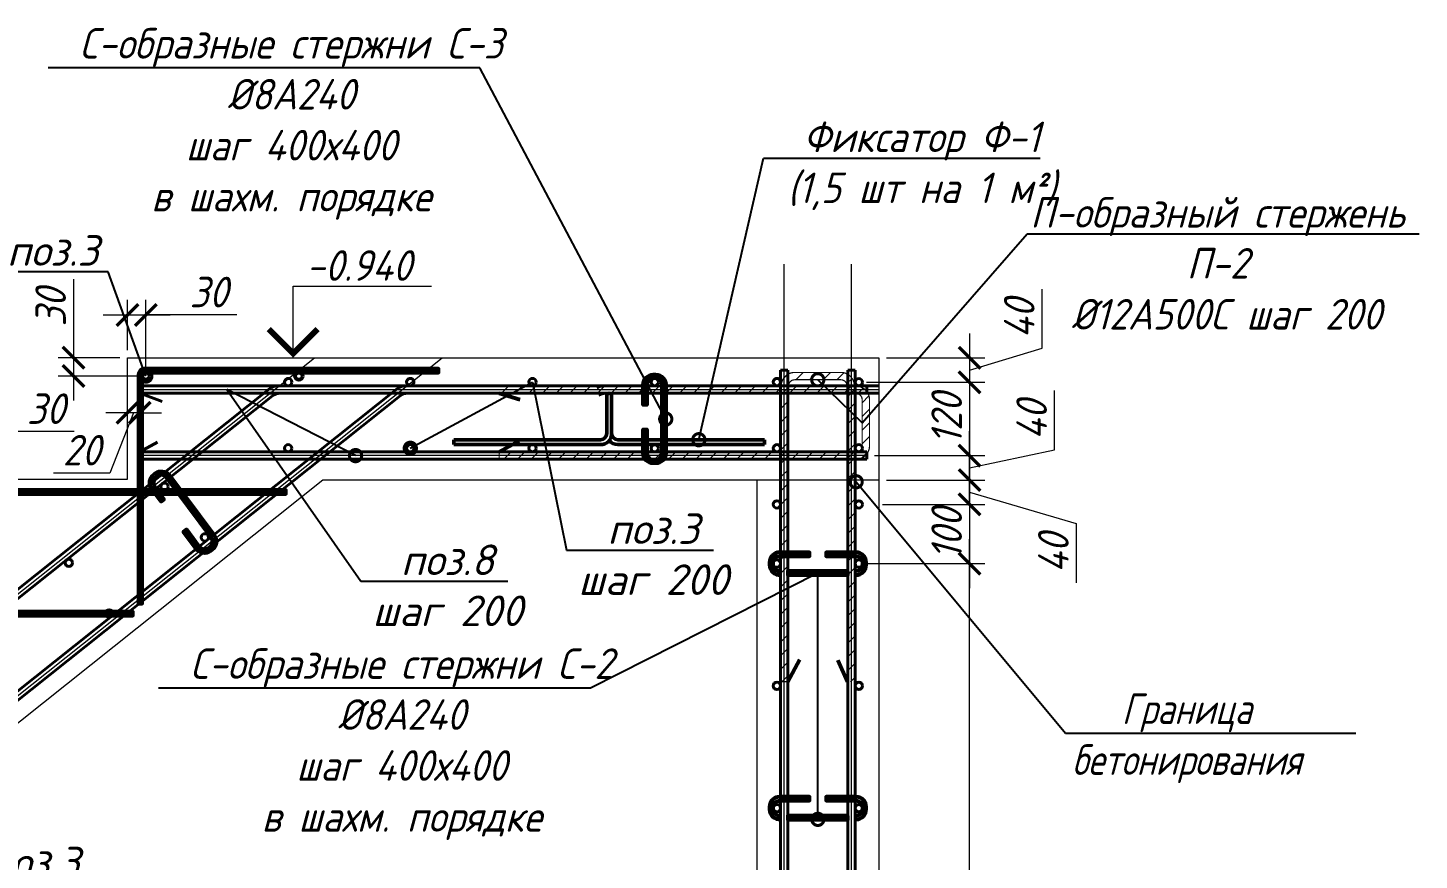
# Model space of a CAD drawing. Header units: millimetres. Extents: x 504091 to 2165846, y 135022 to 442887.
# Drawn here: x 1444310 to 1446587, y 246870 to 248232 of the extents above; entities that cross this region are included whole.
import ezdxf
from ezdxf import colors
from ezdxf.entities.mleader import LeaderData, LeaderLine
from ezdxf.math import Vec2, Vec3

# ---------------------------------------------------------------- set-up
doc = ezdxf.new("R2010")
doc.units = ezdxf.units.MM
doc.layers.get('Defpoints').update_dxf_attribs({"color": 255})
doc.layers.add('!Defpoints', color=255, linetype='Continuous', lineweight=5, plot=False)
for name, color, linetype, lineweight in [('Арматура 12', 26, 'Continuous', 50), ('К_Арматура 8', 134, 'Continuous', 50), ('КР_Арматура 12', 174, 'Continuous', 40), ('Монолит тонкий', 204, 'Continuous', 9), ('Размер', 7, 'Continuous', 13), ('размеры', 7, 'Continuous', 9), ('Размеры КР', 164, 'Continuous', 9)]:
    doc.layers.add(name, color=color, linetype=linetype, lineweight=lineweight)
doc.layers.add('Контур', color=7, linetype='Continuous')
doc.styles.add('GOST 2.304_new', font='isocpeur.ttf', dxfattribs={"width": 0.9, "oblique": 15})
doc.linetypes.add('зигзаг', pattern='A,0.00254,-5.08,[131,ltypeshp.shx,S=5.08,R=0,X=-5.08,Y=0],-10.16,[131,ltypeshp.shx,S=5.08,R=180,X=5.08,Y=0],-5.08', length=20.32254)
doc.dimstyles.new('SPDS 1_20', dxfattribs={"dimscale": 20, "dimtxt": 2.5, "dimasz": 1.77, "dimexe": 1.25, "dimexo": 0.625, "dimtad": 1, "dimdec": 0, "dimrnd": 0.001, "dimtxsty": 'GOST 2.304_new', "dimblk": 'ARCHTICK', "dimcen": 2.5, "dimdle": 2, "dimclrt": 256, "dimadec": 0, "dimazin": 2, "dimtfac": 0.75, "dimtdec": 0, "dimtmove": 1, "dimatfit": 3, "dimfxl": 0, "dimtolj": 1, "dimlwd": 9, "dimlwe": 9, "dimarcsym": 0})

# ---------------------------------------------------------------- blocks, each defined once
blk = doc.blocks.new('_DotSmall')
at = {"color": 0, "linetype": 'ByBlock', "lineweight": 35, "const_width": 0.5}
blk.add_lwpolyline([(-0.0625, 0, 1), (0.0625, 0, 1)], format="xyb", close=True, dxfattribs=at)
blk = doc.blocks.new('A$C22cdb02d')
at = {"layer": 'К_Арматура 8', "ltscale": 40}
for p, q in [((241.9, 72), (241.9, 10)), ((249.9, 72), (249.9, 10)), ((-8.1, 0), (231.9, 0)), ((-8.1, 0), (-8.1, -8)), ((-8.1, -8), (231.9, -8)), ((499.9, 0), (259.9, 0)), ((499.9, -8), (259.9, -8)), ((499.9, 0), (499.9, -8))]:
    blk.add_line(p, q, dxfattribs=at)
for centre, radius, start, end in [((245.9, 72), 4, 0, 180), ((231.9, 10), 10, 270, 0), ((231.9, 10), 18, 270, 0), ((259.9, 10), 10, 180, 270), ((259.9, 10), 18, 218.9424, 270)]:
    blk.add_arc(centre, radius, start, end, dxfattribs=at)
blk = doc.blocks.new('_ArchTick')
at = {"color": 0, "linetype": 'ByBlock', "const_width": 0.15}
blk.add_lwpolyline([(-0.5, -0.5), (0.5, 0.5)], dxfattribs=at)
blk = doc.blocks.new('*D4122')
at = {"layer": 'Defpoints', "color": 0, "lineweight": 20, "transparency": 16777216}
for p in [(1445669.7, 247355.3), (1445851, 247355.3), (1445669.7, 244955.3)]:
    blk.add_point(p, dxfattribs=at)
at = {"layer": 'Контур', "color": 0, "lineweight": 9, "transparency": 16777216}
for p, q in [((1445851, 244915.3), (1445851, 247395.3)), ((1445682.2, 247355.3), (1445876, 247355.3)), ((1445682.2, 244955.3), (1445876, 244955.3))]:
    blk.add_line(p, q, dxfattribs=at)
at = {"layer": 'Контур', "color": 0, "lineweight": 9, "transparency": 16777216, "xscale": 35.4, "yscale": 35.4, "zscale": 35.4}
for p, rotation in [((1445851, 247355.3), 90), ((1445851, 244955.3), 270)]:
    blk.add_blockref('_ArchTick', p, dxfattribs=dict(at, rotation=rotation))
at = {"layer": 'Контур', "lineweight": 20, "transparency": 16777216, "insert": (1445813.5, 246155.3), "char_height": 50, "attachment_point": 5, "rotation": 90, "style": 'GOST 2.304_new'}
blk.add_mtext('\\A1;200х12=2400', dxfattribs=at)
blk = doc.blocks.new('*D4123')
at = {"layer": 'Defpoints', "color": 0, "lineweight": 20, "transparency": 16777216}
for p in [(1445702.7, 247692.1), (1445669.7, 247652.1), (1445851, 247652.1)]:
    blk.add_point(p, dxfattribs=at)
at = {"layer": 'Размеры КР', "color": 0, "lineweight": 9, "transparency": 16777216}
for p, q in [((1445969.8, 247707.7), (1445969.8, 247804.6)), ((1445851, 247732.1), (1445851, 247612.1)), ((1445851, 247672.1), (1445969.8, 247707.7)), ((1445715.2, 247692.1), (1445876, 247692.1)), ((1445682.2, 247652.1), (1445876, 247652.1))]:
    blk.add_line(p, q, dxfattribs=at)
at = {"layer": 'Размеры КР', "color": 0, "lineweight": 9, "transparency": 16777216, "xscale": 35.4, "yscale": 35.4, "zscale": 35.4}
for p, rotation in [((1445851, 247692.1), 90), ((1445851, 247652.1), 270)]:
    blk.add_blockref('_ArchTick', p, dxfattribs=dict(at, rotation=rotation))
at = {"layer": 'Размеры КР', "lineweight": 20, "transparency": 16777216, "insert": (1445932.3, 247756.2), "char_height": 50, "attachment_point": 5, "rotation": 90, "style": 'GOST 2.304_new'}
blk.add_mtext('\\A1;40', dxfattribs=at)
blk = doc.blocks.new('*D4124')
at = {"layer": 'Defpoints', "color": 0, "lineweight": 20, "transparency": 16777216}
for p in [(1445669.7, 247652.1), (1445682.7, 247532.1), (1445851, 247532.1)]:
    blk.add_point(p, dxfattribs=at)
at = {"layer": 'Размеры КР', "color": 0, "lineweight": 9, "transparency": 16777216}
for p, q in [((1445851, 247692.1), (1445851, 247492.1)), ((1445682.2, 247652.1), (1445876, 247652.1)), ((1445695.2, 247532.1), (1445876, 247532.1))]:
    blk.add_line(p, q, dxfattribs=at)
at = {"layer": 'Размеры КР', "color": 0, "lineweight": 9, "transparency": 16777216, "xscale": 35.4, "yscale": 35.4, "zscale": 35.4}
for p, rotation in [((1445851, 247652.1), 90), ((1445851, 247532.1), 270)]:
    blk.add_blockref('_ArchTick', p, dxfattribs=dict(at, rotation=rotation))
at = {"layer": 'Размеры КР', "lineweight": 20, "transparency": 16777216, "insert": (1445813.5, 247592.1), "char_height": 50, "attachment_point": 5, "rotation": 90, "style": 'GOST 2.304_new'}
blk.add_mtext('\\A1;120', dxfattribs=at)
blk = doc.blocks.new('*D4125')
at = {"layer": 'Defpoints', "color": 0, "lineweight": 20, "transparency": 16777216}
for p in [(1445696.2, 247452.3), (1445669.7, 247355.3), (1445851, 247355.3)]:
    blk.add_point(p, dxfattribs=at)
at = {"layer": 'Размеры КР', "color": 0, "lineweight": 9, "transparency": 16777216}
for p, q in [((1445851, 247492.3), (1445851, 247315.3)), ((1445708.7, 247452.3), (1445876, 247452.3)), ((1445682.2, 247355.3), (1445876, 247355.3))]:
    blk.add_line(p, q, dxfattribs=at)
at = {"layer": 'Размеры КР', "color": 0, "lineweight": 9, "transparency": 16777216, "xscale": 35.4, "yscale": 35.4, "zscale": 35.4}
for p, rotation in [((1445851, 247452.3), 90), ((1445851, 247355.3), 270)]:
    blk.add_blockref('_ArchTick', p, dxfattribs=dict(at, rotation=rotation))
at = {"layer": 'Размеры КР', "lineweight": 20, "transparency": 16777216, "insert": (1445813.5, 247403.8), "char_height": 50, "attachment_point": 5, "rotation": 90, "style": 'GOST 2.304_new'}
blk.add_mtext('\\A1;100', dxfattribs=at)
blk = doc.blocks.new('*D4131')
at = {"layer": 'Defpoints', "color": 0, "lineweight": 20, "transparency": 16777216}
for p in [(1445776.6, 247532.1), (1445851, 247532.1), (1445702.7, 247492.1)]:
    blk.add_point(p, dxfattribs=at)
at = {"layer": 'Размеры КР', "color": 0, "lineweight": 9, "transparency": 16777216}
for p, q in [((1445990.1, 247541.8), (1445990.1, 247638.7)), ((1445851, 247452.1), (1445851, 247572.1)), ((1445851, 247512.1), (1445990.1, 247541.8)), ((1445789.1, 247532.1), (1445876, 247532.1)), ((1445715.2, 247492.1), (1445876, 247492.1))]:
    blk.add_line(p, q, dxfattribs=at)
at = {"layer": 'Размеры КР', "color": 0, "lineweight": 9, "transparency": 16777216, "xscale": 35.4, "yscale": 35.4, "zscale": 35.4}
for p, rotation in [((1445851, 247532.1), 90), ((1445851, 247492.1), 270)]:
    blk.add_blockref('_ArchTick', p, dxfattribs=dict(at, rotation=rotation))
at = {"layer": 'Размеры КР', "lineweight": 20, "transparency": 16777216, "insert": (1445952.6, 247590.2), "char_height": 50, "attachment_point": 5, "rotation": 90, "style": 'GOST 2.304_new'}
blk.add_mtext('\\A1;40', dxfattribs=at)
blk = doc.blocks.new('*D4163')
at = {"layer": 'Defpoints', "color": 0, "lineweight": 20, "transparency": 16777216}
for p in [(1444252.9, 247571.4), (1444222.9, 247493.3), (1444252.9, 247463.3)]:
    blk.add_point(p, dxfattribs=at)
at = {"layer": 'Контур', "color": 0, "lineweight": 9, "transparency": 16777216}
for p, q in [((1444222.9, 247505.8), (1444222.9, 247596.4)), ((1444252.9, 247475.8), (1444252.9, 247596.4)), ((1444182.9, 247571.4), (1444292.9, 247571.4)), ((1444385.4, 247571.4), (1444252.9, 247571.4))]:
    blk.add_line(p, q, dxfattribs=at)
at = {"layer": 'Контур', "color": 0, "lineweight": 9, "transparency": 16777216, "xscale": 35.4, "yscale": 35.4, "zscale": 35.4, "rotation": 180}
blk.add_blockref('_ArchTick', (1444222.9, 247571.4), dxfattribs=at)
at = {"layer": 'Контур', "color": 0, "lineweight": 9, "transparency": 16777216, "xscale": 35.4, "yscale": 35.4, "zscale": 35.4}
blk.add_blockref('_ArchTick', (1444252.9, 247571.4), dxfattribs=at)
at = {"layer": 'Контур', "lineweight": 20, "transparency": 16777216, "insert": (1444339.2, 247608.9), "char_height": 50, "attachment_point": 5, "style": 'GOST 2.304_new'}
blk.add_mtext('\\A1;30', dxfattribs=at)
blk = doc.blocks.new('*D4165')
at = {"layer": 'Defpoints', "color": 0, "lineweight": 20, "transparency": 16777216}
for p in [(1444502.9, 247762.3), (1444472.9, 247692.3), (1444502.9, 247662.3)]:
    blk.add_point(p, dxfattribs=at)
at = {"layer": 'Контур', "color": 0, "lineweight": 9, "transparency": 16777216}
for p, q in [((1444472.9, 247704.8), (1444472.9, 247787.3)), ((1444502.9, 247674.8), (1444502.9, 247787.3)), ((1444432.9, 247762.3), (1444542.9, 247762.3)), ((1444651.9, 247762.3), (1444502.9, 247762.3))]:
    blk.add_line(p, q, dxfattribs=at)
at = {"layer": 'Контур', "color": 0, "lineweight": 9, "transparency": 16777216, "xscale": 35.4, "yscale": 35.4, "zscale": 35.4, "rotation": 180}
blk.add_blockref('_ArchTick', (1444472.9, 247762.3), dxfattribs=at)
at = {"layer": 'Контур', "color": 0, "lineweight": 9, "transparency": 16777216, "xscale": 35.4, "yscale": 35.4, "zscale": 35.4}
blk.add_blockref('_ArchTick', (1444502.9, 247762.3), dxfattribs=at)
at = {"layer": 'Контур', "lineweight": 20, "transparency": 16777216, "insert": (1444605.7, 247799.8), "char_height": 50, "attachment_point": 5, "style": 'GOST 2.304_new'}
blk.add_mtext('\\A1;30', dxfattribs=at)
blk = doc.blocks.new('*D4166')
at = {"layer": 'Defpoints', "color": 0, "lineweight": 20, "transparency": 16777216}
for p in [(1444472.9, 247692.3), (1444384.6, 247662.3), (1444502.9, 247662.3)]:
    blk.add_point(p, dxfattribs=at)
at = {"layer": 'Контур', "color": 0, "lineweight": 9, "transparency": 16777216}
for p, q in [((1444384.6, 247820.7), (1444384.6, 247692.3)), ((1444384.6, 247732.3), (1444384.6, 247622.3)), ((1444460.4, 247692.3), (1444359.6, 247692.3)), ((1444490.4, 247662.3), (1444359.6, 247662.3))]:
    blk.add_line(p, q, dxfattribs=at)
at = {"layer": 'Контур', "color": 0, "lineweight": 9, "transparency": 16777216, "xscale": 35.4, "yscale": 35.4, "zscale": 35.4}
for p, rotation in [((1444384.6, 247692.3), 90), ((1444384.6, 247662.3), 270)]:
    blk.add_blockref('_ArchTick', p, dxfattribs=dict(at, rotation=rotation))
at = {"layer": 'Контур', "lineweight": 20, "transparency": 16777216, "insert": (1444347.1, 247774.5), "char_height": 50, "attachment_point": 5, "rotation": 90, "style": 'GOST 2.304_new'}
blk.add_mtext('\\A1;30', dxfattribs=at)
blk = doc.blocks.new('*D4174')
at = {"layer": 'Defpoints', "color": 0, "lineweight": 20, "transparency": 16777216}
for p in [(1445747.1, 247492.1), (1445747.1, 247452.3), (1445851, 247452.3)]:
    blk.add_point(p, dxfattribs=at)
at = {"layer": 'Размеры КР', "color": 0, "lineweight": 9, "transparency": 16777216}
for p, q in [((1445851, 247532.1), (1445851, 247412.3)), ((1445759.6, 247492.1), (1445876, 247492.1)), ((1445759.6, 247452.3), (1445876, 247452.3)), ((1445851, 247472.2), (1446025.6, 247420.8)), ((1446025.6, 247420.8), (1446025.6, 247323.9))]:
    blk.add_line(p, q, dxfattribs=at)
at = {"layer": 'Размеры КР', "color": 0, "lineweight": 9, "transparency": 16777216, "xscale": 35.4, "yscale": 35.4, "zscale": 35.4}
for p, rotation in [((1445851, 247492.1), 90), ((1445851, 247452.3), 270)]:
    blk.add_blockref('_ArchTick', p, dxfattribs=dict(at, rotation=rotation))
at = {"layer": 'Размеры КР', "lineweight": 20, "transparency": 16777216, "insert": (1445988.1, 247372.3), "char_height": 50, "attachment_point": 5, "rotation": 90, "style": 'GOST 2.304_new'}
blk.add_mtext('\\A1;40', dxfattribs=at)
blk = doc.blocks.new('*D5082')
at = {"layer": 'Defpoints', "color": 0, "lineweight": 20, "transparency": 16777216}
for p in [(1444472.9, 247602.3), (1444472.9, 247534), (1444492.9, 247535.4)]:
    blk.add_point(p, dxfattribs=at)
at = {"layer": 'Размеры КР', "color": 0, "lineweight": 9, "transparency": 16777216}
for p, q in [((1444472.9, 247546.5), (1444472.9, 247627.3)), ((1444492.9, 247547.9), (1444492.9, 247627.3)), ((1444472.9, 247602.3), (1444437.5, 247602.3)), ((1444482.9, 247602.3), (1444444, 247503.5)), ((1444492.9, 247602.3), (1444472.9, 247602.3)), ((1444492.9, 247602.3), (1444472.9, 247602.3)), ((1444492.9, 247602.3), (1444528.3, 247602.3)), ((1444444, 247503.5), (1444351.6, 247503.5))]:
    blk.add_line(p, q, dxfattribs=at)
at = {"layer": 'Размеры КР', "color": 0, "lineweight": 9, "transparency": 16777216, "xscale": 35.4, "yscale": 35.4, "zscale": 35.4}
blk.add_blockref('_ArchTick', (1444472.9, 247602.3), dxfattribs=at)
at = {"layer": 'Размеры КР', "color": 0, "lineweight": 9, "transparency": 16777216, "xscale": 35.4, "yscale": 35.4, "zscale": 35.4, "rotation": 180}
blk.add_blockref('_ArchTick', (1444492.9, 247602.3), dxfattribs=at)
at = {"layer": 'Размеры КР', "lineweight": 20, "transparency": 16777216, "insert": (1444397.8, 247541), "char_height": 50, "attachment_point": 5, "style": 'GOST 2.304_new'}
blk.add_mtext('\\A1;20', dxfattribs=at)

msp = doc.modelspace()

# ---------------------------------------------------------------- hatches: boundary and pattern name
at = {"layer": 'Размер', "lineweight": 13, "transparency": 33554687}
h = msp.add_hatch(dxfattribs=at)
h.set_pattern_fill('ANSI31', color=256, scale=5)
h.set_pattern_definition([(45, (281771.641, 17156.76), (-11.22532015, 11.22532015), [])])
edge = h.paths.add_edge_path()
edge.add_line((1445640.4744, 247668.2077), (1445564.6792, 247668.2077))
edge.add_arc((1445564.6792, 247646.3077), 21.9, 90, 180)
edge.add_line((1445542.7792, 247646.3077), (1445541.4366, 247162.1056))
edge.add_line((1445541.4366, 247162.1056), (1445553.4366, 247162.0784))
edge.add_line((1445553.4366, 247162.0784), (1445554.7792, 247646.3077))
edge.add_arc((1445564.6792, 247646.3077), 9.9, 90, 180, ccw=False)
edge.add_line((1445564.6792, 247656.2077), (1445640.4744, 247656.2077))
edge.add_arc((1445640.4744, 247646.3077), 9.9, 0, 90, ccw=False)
edge.add_line((1445650.3744, 247646.3077), (1445651.4366, 247162.1076))
edge.add_line((1445651.4366, 247162.1076), (1445663.4366, 247162.1053))
edge.add_line((1445663.4366, 247162.1053), (1445662.3744, 247646.3077))
edge.add_arc((1445640.4744, 247646.3077), 21.9, 0, 90)
h = msp.add_hatch(dxfattribs=at)
h.set_pattern_fill('ANSI31', color=256, scale=5)
h.set_pattern_definition([(45, (283460.251, 17374.76), (-11.22532015, 11.22532015), [])])
edge = h.paths.add_edge_path()
edge.add_line((1445081.1051, 247645.8389), (1445665.3072, 247645.7119))
edge.add_arc((1445665.3072, 247623.8119), 21.9, 360, 450, ccw=False)
edge.add_line((1445687.2072, 247623.8119), (1445687.2072, 247548.0167))
edge.add_arc((1445665.3072, 247548.0167), 21.9, 270, 360, ccw=False)
edge.add_line((1445665.3072, 247526.1167), (1445081.1051, 247526.1167))
edge.add_line((1445081.1051, 247526.1167), (1445081.1051, 247538.1167))
edge.add_line((1445081.1051, 247538.1167), (1445665.3072, 247538.1167))
edge.add_arc((1445665.3072, 247548.0167), 9.9, 270, 360)
edge.add_line((1445675.2072, 247548.0167), (1445675.2072, 247623.8119))
edge.add_arc((1445665.3072, 247623.8119), 9.9, 360, 450)
edge.add_line((1445665.3072, 247633.7119), (1445081.1051, 247633.8389))
edge.add_line((1445081.1051, 247633.8389), (1445081.1051, 247645.8389))

# ---------------------------------------------------------------- linework, layer by layer
at = {"layer": '!Defpoints', "lineweight": 15, "ltscale": 100}
for p, q in [((1445547.6961, 244662.0963), (1445547.6961, 247845.2994)), ((1445657.6961, 244662.0963), (1445657.6961, 247845.2994)), ((1441482.8223, 244902.2994), (1444987.8474, 247692.2994)), ((1444492.9084, 247640.1167), (1445702.6961, 247640.1167)), ((1445682.6961, 247532.1167), (1444492.9084, 247532.1167))]:
    msp.add_line(p, q, dxfattribs=at)
msp.add_lwpolyline([(1441243.9084, 244639.5813, 0.414213562), (1441267.9084, 244663.5813), (1441267.9084, 244897.3848), (1444779.1076, 247692.2994)], format="xyb", dxfattribs=at)
at = {"layer": 'Арматура 12', "lineweight": 53, "ltscale": 20}
for p, q in [((1445081.1051, 247634.1167), (1445114.9563, 247624.0424)), ((1445081.1051, 247538.1167), (1445113.7111, 247556.1072)), ((1445553.4366, 247162.0786), (1445573.4141, 247198.2687)), ((1445651.4366, 247162.1053), (1445635.1727, 247197.1222))]:
    msp.add_line(p, q, dxfattribs=at)
for points in [[(1444502.9084, 247668.2994), (1444981.782, 247668.2994), (1444981.782, 247674.2994), (1444500.9084, 247674.2994, 0.414213562), (1444490.9084, 247664.2994), (1444490.9084, 247289.9764), (1444496.9084, 247289.9764), (1444496.9084, 247662.2994)], [(1445347.5369, 247646.1167, 0.47562841), (1445337.2335, 247658.6341), (1445333.3882, 247658.6341, 0.414213562), (1445322.8882, 247648.1341), (1445322.8882, 247615.0937), (1445316.8882, 247615.0937), (1445316.8882, 247648.1341, -0.414213562), (1445333.3882, 247664.6341), (1445337.2335, 247664.6341, -0.450483028), (1445353.6272, 247646.1167, -0.242110317)], [(1445353.7335, 247537.7303), (1445353.7335, 247535.9741, -0.414213562), (1445337.2335, 247519.4741), (1445333.3882, 247519.4741, -0.414213562), (1445316.8882, 247535.9741), (1445316.8882, 247574.904), (1445322.8882, 247574.904), (1445322.8882, 247535.9741, 0.414213562), (1445333.3882, 247525.4741), (1445337.2335, 247525.4741, 0.414213562), (1445347.7335, 247535.9741), (1445347.7335, 247537.7303)], [(1444535.8827, 247497.3974, 0.385584486), (1444522.4837, 247498.3127), (1444519.3993, 247496.0165, 0.414213562), (1444517.2472, 247481.324), (1444532.5831, 247460.4767), (1444527.7703, 247456.8937), (1444512.4344, 247477.7411, -0.414213562), (1444515.8163, 247500.8292), (1444518.9007, 247503.1255, -0.394921318), (1444540.6924, 247500.9844, -0.242110317)], [(1444252.9084, 247469.2994), (1444731.782, 247469.2994), (1444731.782, 247475.2994), (1444250.9084, 247475.2994, 0.414213562), (1444240.9084, 247465.2994), (1444240.9084, 247090.9764), (1444246.9084, 247090.9764), (1444246.9084, 247463.2994)], [(1444613.8102, 247402.7771), (1444614.8589, 247401.3685, -0.414213562), (1444611.477, 247378.2803), (1444608.3926, 247375.9841, -0.414213562), (1444585.3044, 247379.366), (1444564.4912, 247407.4835), (1444569.3039, 247411.0665), (1444590.1172, 247382.949, 0.414213562), (1444604.8096, 247380.7968), (1444607.894, 247383.0931, 0.414213562), (1444610.0462, 247397.7855), (1444608.9975, 247399.1942)], [(1445541.6961, 247342.9824, -0.460305877), (1445529.6961, 247353.3767), (1445529.6961, 247357.222, -0.414213562), (1445540.1961, 247367.722), (1445589.1117, 247367.722), (1445589.1117, 247373.722), (1445540.1961, 247373.722, 0.414213562), (1445523.6961, 247357.222), (1445523.6961, 247353.3767, 0.441038441), (1445541.6961, 247336.928, 0.242110317)], [(1445663.6961, 247336.8767), (1445665.1961, 247336.8767, 0.414213562), (1445681.6961, 247353.3767), (1445681.6961, 247357.222, 0.414213562), (1445665.1961, 247373.722), (1445616.2662, 247373.722), (1445616.2662, 247367.722), (1445665.1961, 247367.722, -0.414213562), (1445675.6961, 247357.222), (1445675.6961, 247353.3767, -0.414213562), (1445665.1961, 247342.8767), (1445663.6961, 247342.8767)], [(1444002.9084, 247270.2994), (1444481.782, 247270.2994), (1444481.782, 247276.2994), (1444000.9084, 247276.2994, 0.414213562), (1443990.9084, 247266.2994), (1443990.9084, 246891.9764), (1443996.9084, 246891.9764), (1443996.9084, 247264.2994)], [(1445541.6961, 246942.9824, -0.460305877), (1445529.6961, 246953.3767), (1445529.6961, 246957.222, -0.414213562), (1445540.1961, 246967.722), (1445589.1117, 246967.722), (1445589.1117, 246973.722), (1445540.1961, 246973.722, 0.414213562), (1445523.6961, 246957.222), (1445523.6961, 246953.3767, 0.441038441), (1445541.6961, 246936.928, 0.242110317)], [(1445663.6961, 246936.8767), (1445665.1961, 246936.8767, 0.414213562), (1445681.6961, 246953.3767), (1445681.6961, 246957.222, 0.414213562), (1445665.1961, 246973.722), (1445616.2662, 246973.722), (1445616.2662, 246967.722), (1445665.1961, 246967.722, -0.414213562), (1445675.6961, 246957.222), (1445675.6961, 246953.3767, -0.414213562), (1445665.1961, 246942.8767), (1445663.6961, 246942.8767)]]:
    msp.add_lwpolyline(points, format="xyb", dxfattribs=at)
for points in [[(1445663.4366, 247162.1053, 2, 2, 0), (1445662.3744, 247646.3077, 2, 2, 0.414213562), (1445640.4744, 247668.2077, 2, 2, 0), (1445564.6792, 247668.2077, 2, 2, 0.414213562), (1445542.7792, 247646.3077, 2, 2, 0), (1445541.4366, 247162.1056, 2, 2, 0), (1445553.4366, 247162.0786, 2, 2, 0), (1445554.7792, 247646.3077, 2, 2, -0.414213562), (1445564.6792, 247656.2077, 2, 2, 0), (1445640.4744, 247656.2077, 2, 2, -0.414213562), (1445650.3744, 247646.3077, 2, 2, 0), (1445651.4366, 247162.1053, 0, 0, 0)], [(1445081.1051, 247646.1167, 2, 2, 0), (1445665.3072, 247645.7119, 2, 2, -0.414213562), (1445687.2072, 247623.8119, 2, 2, 0), (1445687.2072, 247548.0167, 2, 2, -0.414213562), (1445665.3072, 247526.1167, 2, 2, 0), (1445081.1051, 247526.1167, 2, 2, 0), (1445081.1051, 247538.1167, 2, 2, 0), (1445665.3072, 247538.1167, 2, 2, 0.414213562), (1445675.2072, 247548.0167, 2, 2, 0), (1445675.2072, 247623.8119, 2, 2, 0.414213562), (1445665.3072, 247633.7119, 2, 2, 0), (1445081.1051, 247634.1167, 0, 0, 0)]]:
    msp.add_lwpolyline(points, format="xyseb", close=True, dxfattribs=at)
for points in [[(1445347.7335, 247538.1167), (1445347.7335, 247645.7303), (1445353.7335, 247645.7303), (1445353.7335, 247538.1167)], [(1444609.1009, 247399.0482), (1444535.8827, 247497.3974)], [(1444540.6924, 247500.9844), (1444613.9124, 247402.6329)]]:
    msp.add_lwpolyline(points, dxfattribs=at)
for points in [[(1445651.6961, 247342.8767), (1445553.6961, 247342.8767), (1445553.6961, 247336.8767), (1445651.6961, 247336.8767)], [(1445651.6961, 246942.8767), (1445553.6961, 246942.8767), (1445553.6961, 246936.8767), (1445651.6961, 246936.8767)]]:
    msp.add_lwpolyline(points, close=True, dxfattribs=at)
for centre in [(1444502.9084, 247662.2994), (1444753.2828, 247662.1065)]:
    msp.add_circle(centre, 6, dxfattribs=at)
at = {"layer": 'КР_Арматура 12', "ltscale": 12}
for p, q in [((1445541.6961, 244668.0963), (1445541.6961, 247672.1065)), ((1445541.6961, 247672.1065), (1445553.6961, 247672.1065)), ((1445553.6961, 247672.1065), (1445553.6961, 244656.0963)), ((1445651.6961, 244668.0963), (1445651.6961, 247672.1065)), ((1445651.6961, 247672.1065), (1445663.6961, 247672.1065)), ((1445663.6961, 247672.1065), (1445663.6961, 244656.0963)), ((1441269.4527, 244906.2829), (1444705.9875, 247641.7646)), ((1441484.983, 244911.6881), (1444914.7273, 247641.7646)), ((1444492.9084, 247646.1167), (1445702.6961, 247646.1167)), ((1444492.9084, 247646.1167), (1444492.9084, 247634.1167)), ((1444492.9084, 247634.1167), (1445702.6961, 247634.1167)), ((1444492.9084, 247634.1167), (1444529.7275, 247620.5379)), ((1445682.6961, 247634.1167), (1445682.6961, 247646.1167)), ((1441281.4527, 244900.4973), (1444710.1804, 247629.7646)), ((1441642.4617, 245021.7035), (1444918.9202, 247629.7646)), ((1444492.9084, 247538.1167), (1444522.1998, 247553.9263)), ((1445682.6961, 247538.1167), (1444492.9084, 247538.1167)), ((1444492.9084, 247538.1167), (1444492.9084, 247526.1167)), ((1445682.6961, 247526.1167), (1444492.9084, 247526.1167)), ((1445682.6961, 247526.1167), (1445682.6961, 247538.1167))]:
    msp.add_line(p, q, dxfattribs=at)
for centre in [(1444735.7272, 247652.5032), (1444935.7272, 247652.5032), (1445135.7272, 247652.5032), (1445335.7272, 247652.5032), (1445535.7272, 247652.5032), (1445669.695, 247652.1167), (1444735.7272, 247544.1167), (1444935.7272, 247544.1167), (1445135.7272, 247544.1167), (1445335.7272, 247544.1167), (1445535.7272, 247544.1167), (1445669.695, 247544.1167), (1444533.2779, 247481.2814), (1445535.6961, 247452.2994), (1445669.6961, 247452.2994), (1444599.3134, 247398.3221), (1444376.7992, 247356.7244), (1445535.6961, 247355.2994), (1445669.6961, 247355.2994), (1444442.8348, 247273.7652), (1445535.6961, 247155.2994), (1445669.6961, 247155.2994), (1445535.6961, 246955.2994), (1445669.6961, 246955.2994)]:
    msp.add_circle(centre, 6, dxfattribs=at)
for centre, end in [((1444718.4432, 247626.1167), 128.5197895), ((1444722.6361, 247614.1167), 128.5197895), ((1444927.183, 247626.1167), 128.5197895), ((1444931.3759, 247614.1167), 128.5197895), ((1445251.8061, 247626.1167), 123.3115683), ((1445255.3962, 247614.1167), 123.3115683)]:
    msp.add_arc(centre, 20, 90, end, dxfattribs=at)
at = {"layer": 'Монолит тонкий', "lineweight": 15, "ltscale": 100}
for p, q in [((1441672.9084, 245008.8734), (1444792.7903, 247492.2994)), ((1444792.7903, 247492.2994), (1445502.6961, 247492.2994)), ((1445502.6961, 247492.2994), (1445502.6961, 244905.2994))]:
    msp.add_line(p, q, dxfattribs=at)
for points in [[(1444472.9084, 247493.2994), (1444472.9084, 247692.2994), (1445702.6961, 247692.2994), (1445702.6961, 244905.2994)], [(1444222.9084, 247294.2994), (1444222.9084, 247493.2994), (1444472.9084, 247493.2994)]]:
    msp.add_lwpolyline(points, dxfattribs=at)
at = {"layer": 'размеры', "ltscale": 50}
msp.add_lwpolyline([(1444743.9105, 247692.2994), (1444743.9105, 247809.2208), (1444970.3591, 247809.2208)], dxfattribs=at)
at = {"layer": 'размеры', "ltscale": 50, "const_width": 9.6}
msp.add_lwpolyline([(1444783.9105, 247739.0876), (1444743.9105, 247699.0876), (1444703.9105, 247739.0876)], dxfattribs=at)
at = {"layer": 'Размеры КР', "linetype": 'зигзаг', "lineweight": 20}
msp.add_line((1445502.6961, 247492.2994), (1445702.6961, 247492.2994), dxfattribs=at)

# ---------------------------------------------------------------- block references
at = {"layer": 'Контур', "lineweight": 20}
msp.add_blockref('A$C22cdb02d', (1445015.2708, 247558.1167), dxfattribs=at)

# ---------------------------------------------------------------- texts
at = {"layer": 'размеры', "ltscale": 50, "style": 'GOST 2.304_new', "oblique": 15, "width": 0.9}
msp.add_text('-0.940', height=50, dxfattribs=at).set_placement((1444765.1561, 247818.2101))

# ---------------------------------------------------------------- dimensions: what is measured, and where the dimension line sits
at = {"layer": 'Контур', "lineweight": 20}
dim = msp.add_linear_dim(base=(1444384.6068, 247662.2994), p1=(1444472.9084, 247692.2994), p2=(1444502.9084, 247662.2994), angle=90, dimstyle='SPDS 1_20', dxfattribs=at)
dim.commit()
dim.dimension.update_dxf_attribs({"geometry": '*D4166', "text_midpoint": (1444371.0263, 247774.5452), "dimtype": 160})
for base, p1, p2, picture, middle in [((1444502.9084, 247762.2574), (1444472.9084, 247692.2994), (1444502.9084, 247662.2994), '*D4165', (1444605.7027, 247776.7042)), ((1444252.9084, 247571.4259), (1444222.9084, 247493.2994), (1444252.9084, 247463.2994), '*D4163', (1444339.2461, 247577.7042))]:
    dim = msp.add_linear_dim(base=base, p1=p1, p2=p2, dimstyle='SPDS 1_20', dxfattribs=at)
    dim.commit()
    dim.dimension.update_dxf_attribs({"geometry": picture, "text_midpoint": middle, "dimtype": 160})
dim = msp.add_linear_dim(base=(1445851.0446, 247355.2994), p1=(1445669.6583, 244955.2994), p2=(1445669.6961, 247355.2994), angle=90, text='200х12=<>', dimstyle='SPDS 1_20', dxfattribs=at)
dim.commit()
dim.dimension.update_dxf_attribs({"geometry": '*D4122', "text_midpoint": (1445813.5446, 246155.2994)})
at = {"layer": 'Размеры КР', "lineweight": 20}
for base, p1, p2, picture, middle in [((1445851.0446, 247652.1167), (1445702.6961, 247692.1065), (1445669.695, 247652.1167), '*D4123', (1445932.2946, 247720.2366)), ((1445851.0446, 247532.1167), (1445669.695, 247652.1167), (1445682.6961, 247532.1167), '*D4124', (1445813.5446, 247592.1167))]:
    dim = msp.add_linear_dim(base=base, p1=p1, p2=p2, angle=90, dimstyle='SPDS 1_20', dxfattribs=at)
    dim.commit()
    dim.dimension.update_dxf_attribs({"geometry": picture, "text_midpoint": middle})
for base, p1, p2, picture, middle in [((1445851.0446, 247532.1167), (1445702.6961, 247492.1065), (1445776.6401, 247532.1167), '*D4131', (1445990.0711, 247554.2831)), ((1445851.0446, 247452.2994), (1445747.1301, 247492.1065), (1445747.1301, 247452.2994), '*D4174', (1446025.582, 247408.2593))]:
    dim = msp.add_linear_dim(base=base, p1=p1, p2=p2, angle=90, dimstyle='SPDS 1_20', dxfattribs=at)
    dim.commit()
    dim.dimension.update_dxf_attribs({"geometry": picture, "text_midpoint": middle, "dimtype": 160})
dim = msp.add_linear_dim(base=(1444472.9084, 247602.3339), p1=(1444492.9084, 247535.4393), p2=(1444472.9084, 247533.9522), dimstyle='SPDS 1_20', dxfattribs=at)
dim.commit()
dim.dimension.update_dxf_attribs({"geometry": '*D5082', "text_midpoint": (1444431.506, 247503.5259), "dimtype": 160})
dim = msp.add_linear_dim(base=(1445851.0446, 247355.2994), p1=(1445696.1545, 247452.2994), p2=(1445669.6961, 247355.2994), angle=90, text='100', dimstyle='SPDS 1_20', dxfattribs=at)
dim.commit()
dim.dimension.update_dxf_attribs({"geometry": '*D4125', "text_midpoint": (1445851.0446, 247403.7994), "dimtype": 160})

# ---------------------------------------------------------------- leaders
at = {"layer": 'Размер', "ltscale": 20}
ml = msp.add_multileader_mtext('Standard', dxfattribs=at)
ml.set_content('\\A1;С-образные стержни С-3 %%C8А240\\Pшаг 400х400\\Pв шахм. порядке ', color=256, style='GOST 2.304_new')
ml.set_leader_properties()
ml.set_arrow_properties(name='DOTSMALL')
ml.build(insert=Vec2(0, 0))
ml.multileader.update_dxf_attribs({"text_left_attachment_type": 6, "text_right_attachment_type": 6, "arrow_head_size": 40})
ctx = ml.context
ctx.base_point, ctx.char_height, ctx.arrow_head_size, ctx.landing_gap_size, ctx.plane_origin = Vec3(1444439.854, 248166.8224), 50, 40, 0, Vec3(1441243.2704, 278306.4235)
ctx.left_attachment, ctx.right_attachment, ctx.text_align_type = 6, 6, 1
notes = []
notes.append((ctx, [(0, (1, 1, 0), (1445049.7387, 248166.8224), (-1, 0), 8, [(0, [(1445353.7335, 247591.9235)], 0, [])])]))
ctx.mtext.insert, ctx.mtext.rotation, ctx.mtext.width, ctx.mtext.alignment, ctx.mtext.flow_direction = Vec3(1444740.7964, 248231.8224), 6.283185307, 691.770084, 2, 5
ml = msp.add_multileader_mtext('Standard', dxfattribs=at)
ml.set_content('\\A1;Фиксатор Ф-1 \\P(1,5 шт на 1 м²)', color=256, style='GOST 2.304_new')
ml.set_leader_properties()
ml.set_arrow_properties(name='DOTSMALL')
ml.build(insert=Vec2(0, 0))
ml.multileader.update_dxf_attribs({"text_left_attachment_type": 6, "text_right_attachment_type": 6, "arrow_head_size": 40})
ctx = ml.context
ctx.base_point, ctx.char_height, ctx.arrow_head_size, ctx.landing_gap_size, ctx.plane_origin = Vec3(1445521.7004, 248018.7562), 50, 40, 0, Vec3(1445299.5354, 277003.4145)
ctx.left_attachment, ctx.right_attachment, ctx.text_align_type = 6, 6, 1
notes.append((ctx, [(1, (1, 1, 0), (1445513.7004, 248018.7562), (1, 0), 8, [(1, [(1445407.9119, 247558.1167)], 0, [])])]))
ctx.mtext.insert, ctx.mtext.rotation, ctx.mtext.width, ctx.mtext.alignment, ctx.mtext.flow_direction = Vec3(1445772.5594, 248078.7562), 6.283185307, 543.43425, 2, 5
ml = msp.add_multileader_mtext('Standard', dxfattribs=at)
ml.set_content('\\A1;П-образный стержень П-2\\P %%C12А500С шаг 200', color=256, style='GOST 2.304_new')
ml.set_leader_properties()
ml.set_arrow_properties(name='DOTSMALL')
ml.build(insert=Vec2(0, 0))
ml.multileader.update_dxf_attribs({"text_left_attachment_type": 6, "text_right_attachment_type": 6, "arrow_head_size": 40})
ctx = ml.context
ctx.base_point, ctx.char_height, ctx.arrow_head_size, ctx.landing_gap_size, ctx.plane_origin = Vec3(1445953.514, 247895.1504), 50, 40, 0, Vec3(1443906.4746, 277657.4668)
ctx.left_attachment, ctx.right_attachment, ctx.text_align_type = 6, 6, 1
notes.append((ctx, [(1, (1, 1, 0), (1445945.514, 247895.1504), (1, 0), 8, [(0, [(1445602.5768, 247656.2077), (1445675.2072, 247585.9143)], 0, [])])]))
ctx.mtext.insert, ctx.mtext.rotation, ctx.mtext.width, ctx.mtext.alignment, ctx.mtext.flow_direction = Vec3(1446257.0076, 247955.1504), 6.283185307, 627.027399, 2, 5
ml = msp.add_multileader_mtext('Standard', dxfattribs=at)
ml.set_content('\\A1;{\\W1;поз.3}', color=256, style='GOST 2.304_new')
ml.set_leader_properties()
ml.set_arrow_properties(name='DOTSMALL')
ml.build(insert=Vec2(0, 0))
ml.multileader.update_dxf_attribs({"text_left_attachment_type": 6, "text_right_attachment_type": 6, "dogleg_length": 4, "arrow_head_size": 40})
ctx = ml.context
ctx.base_point, ctx.char_height, ctx.arrow_head_size, ctx.landing_gap_size, ctx.plane_origin = Vec3(1444268.1274, 247832.8153), 50, 40, 0, Vec3(1398443.0376, 538998.0685)
ctx.left_attachment, ctx.right_attachment, ctx.text_align_type = 6, 6, 1
notes.append((ctx, [(0, (1, 1, 0), (1444441.4031, 247832.8153), (-1, 0), 8, [(0, [(1444502.9084, 247662.2994)], 0, [])])]))
ctx.mtext.insert, ctx.mtext.rotation, ctx.mtext.width, ctx.mtext.alignment, ctx.mtext.flow_direction = Vec3(1444350.7652, 247892.8153), 6.283185307, 511.854399, 2, 5
ml = msp.add_multileader_mtext('Standard', dxfattribs=at)
ml.set_content('\\A1;{\\W1;поз.3}', color=256, style='GOST 2.304_new')
ml.set_leader_properties()
ml.set_arrow_properties(name='DOTSMALL')
ml.build(insert=Vec2(0, 0))
ml.multileader.update_dxf_attribs({"text_left_attachment_type": 6, "text_right_attachment_type": 6, "dogleg_length": 4, "arrow_head_size": 40})
ctx = ml.context
ctx.base_point, ctx.char_height, ctx.arrow_head_size, ctx.landing_gap_size, ctx.plane_origin = Vec3(1444018.1274, 247633.8153), 50, 40, 0, Vec3(1398193.0376, 538799.0685)
ctx.left_attachment, ctx.right_attachment, ctx.text_align_type = 6, 6, 1
notes.append((ctx, [(0, (1, 1, 0), (1444191.4031, 247633.8153), (-1, 0), 8, [(0, [(1444252.9084, 247463.2994)], 0, [])])]))
ctx.mtext.insert, ctx.mtext.rotation, ctx.mtext.width, ctx.mtext.alignment, ctx.mtext.flow_direction = Vec3(1444100.7652, 247693.8153), 6.283185307, 511.854399, 2, 5
ml = msp.add_multileader_mtext('Standard', dxfattribs=at)
ml.set_content('\\A1;{\\W1;поз.8\\Pшаг 200}', color=256, style='GOST 2.304_new')
ml.set_leader_properties()
ml.set_arrow_properties(name='DOTSMALL')
ml.build(insert=Vec2(0, 0))
ml.multileader.update_dxf_attribs({"text_left_attachment_type": 6, "text_right_attachment_type": 6, "dogleg_length": 4, "arrow_head_size": 40})
ctx = ml.context
ctx.base_point, ctx.char_height, ctx.arrow_head_size, ctx.landing_gap_size, ctx.plane_origin = Vec3(1444862.7071, 247326.5629), 50, 40, 0, Vec3(1399236.2424, 538449.9866)
ctx.left_attachment, ctx.right_attachment, ctx.text_align_type = 6, 6, 1
notes.append((ctx, [(1, (1, 1, 0), (1444854.7071, 247326.5629), (1, 0), 8, [(0, [(1444846.1045, 247532.1167), (1444635.2672, 247640.1167)], 0, [])])]))
ctx.mtext.insert, ctx.mtext.rotation, ctx.mtext.width, ctx.mtext.alignment, ctx.mtext.flow_direction = Vec3(1444996.595, 247386.5629), 6.283185307, 511.854399, 2, 5
ml = msp.add_multileader_mtext('Standard', dxfattribs=at)
ml.set_content('\\A1;{\\W1;поз.3\\Pшаг 200}', color=256, style='GOST 2.304_new')
ml.set_leader_properties()
ml.set_arrow_properties(name='DOTSMALL')
ml.build(insert=Vec2(0, 0))
ml.multileader.update_dxf_attribs({"text_left_attachment_type": 6, "text_right_attachment_type": 6, "dogleg_length": 4, "arrow_head_size": 40})
ctx = ml.context
ctx.base_point, ctx.char_height, ctx.arrow_head_size, ctx.landing_gap_size, ctx.plane_origin = Vec3(1445199.4674, 247377.5322), 50, 40, 0, Vec3(1400233.15, 538046.8346)
ctx.left_attachment, ctx.right_attachment, ctx.text_align_type = 6, 6, 1
notes.append((ctx, [(1, (1, 1, 0), (1445191.4674, 247377.5322), (1, 0), 8, [(0, [(1444935.7272, 247544.1167), (1445135.7272, 247652.5032)], 0, [])])]))
ctx.mtext.insert, ctx.mtext.rotation, ctx.mtext.width, ctx.mtext.alignment, ctx.mtext.flow_direction = Vec3(1445333.3553, 247437.5322), 6.283185307, 511.854399, 2, 5
ml = msp.add_multileader_mtext('Standard', dxfattribs=at)
ml.set_content('\\A1;{\\W0.8;Граница бетонирования}', color=256, style='GOST 2.304_new')
ml.set_leader_properties()
ml.set_arrow_properties(name='DOTSMALL')
ml.build(insert=Vec2(0, 0))
ml.multileader.update_dxf_attribs({"text_left_attachment_type": 6, "text_right_attachment_type": 6, "arrow_head_size": 40})
ctx = ml.context
ctx.base_point, ctx.char_height, ctx.arrow_head_size, ctx.landing_gap_size, ctx.plane_origin = Vec3(1446015.7216, 247077.9844), 50, 40, 0, Vec3(1468944.0414, 392023.2639)
ctx.left_attachment, ctx.right_attachment, ctx.text_align_type = 6, 6, 1
notes.append((ctx, [(0, (1, 1, 0), (1446007.7216, 247077.9844), (1, 0), 8, [(0, [(1445665.3569, 247489.2994)], 0, [])])]))
ctx.mtext.insert, ctx.mtext.width, ctx.mtext.alignment, ctx.mtext.flow_direction = Vec3(1446206.4203, 247142.9844), 462.7683, 2, 5
ml = msp.add_multileader_mtext('Standard', dxfattribs=at)
ml.set_content('\\A1;С-образные стержни С-2 %%C8А240\\Pшаг 400х400\\Pв шахм. порядке ', color=256, style='GOST 2.304_new')
ml.set_leader_properties()
ml.set_arrow_properties(name='DOTSMALL')
ml.build(insert=Vec2(0, 0))
ml.multileader.update_dxf_attribs({"text_left_attachment_type": 6, "text_right_attachment_type": 6, "arrow_head_size": 40})
ctx = ml.context
ctx.base_point, ctx.char_height, ctx.arrow_head_size, ctx.landing_gap_size, ctx.plane_origin = Vec3(1444620.58, 247151.714), 50, 40, 0, Vec3(1441423.9963, 277291.3151)
ctx.left_attachment, ctx.right_attachment, ctx.text_align_type = 6, 6, 1
notes.append((ctx, [(0, (1, 1, 0), (1445230.4646, 247151.714), (-1, 0), 8, [(1, [(1445602.6961, 246936.8767), (1445602.6961, 247339.8767)], 0, [])])]))
ctx.mtext.insert, ctx.mtext.rotation, ctx.mtext.width, ctx.mtext.alignment, ctx.mtext.flow_direction = Vec3(1444921.5223, 247216.714), 6.283185307, 691.770084, 2, 5
ml = msp.add_multileader_mtext('Standard', dxfattribs=at)
ml.set_content('\\A1;{\\W1;поз.3\\Pшаг 200}', color=256, style='GOST 2.304_new')
ml.set_leader_properties()
ml.set_arrow_properties(name='DOTSMALL')
ml.build(insert=Vec2(0, 0))
ml.multileader.update_dxf_attribs({"text_left_attachment_type": 6, "text_right_attachment_type": 6, "dogleg_length": 4, "arrow_head_size": 40})
ctx = ml.context
ctx.base_point, ctx.char_height, ctx.arrow_head_size, ctx.landing_gap_size, ctx.plane_origin = Vec3(1444185.6005, 246831.8834), 50, 40, 0, Vec3(1399219.2831, 537501.1858)
ctx.left_attachment, ctx.right_attachment, ctx.text_align_type = 6, 6, 1
notes.append((ctx, [(1, (1, 1, 0), (1444177.6005, 246831.8834), (1, 0), 8, [(0, [(1444063.842, 247107.6104), (1443973.3989, 246900.0942)], 0, [])])]))
ctx.mtext.insert, ctx.mtext.rotation, ctx.mtext.width, ctx.mtext.alignment, ctx.mtext.flow_direction = Vec3(1444319.4884, 246891.8834), 6.283185307, 511.854399, 2, 5
for ctx, leaders in notes:
    for number, flags, end, landing, length, lines in leaders:
        leader = LeaderData()
        leader.index, (leader.has_last_leader_line, leader.has_dogleg_vector, leader.attachment_direction) = number, flags
        leader.last_leader_point, leader.dogleg_vector, leader.dogleg_length = Vec3(end), Vec3(landing), length
        for number, points, colour, breaks in lines:
            line = LeaderLine()
            line.index, line.vertices, line.color, line.breaks = number, Vec3.list(points), colors.encode_raw_color(colour), breaks
            leader.lines.append(line)
        ctx.leaders.append(leader)

doc.saveas('drawing.dxf')
